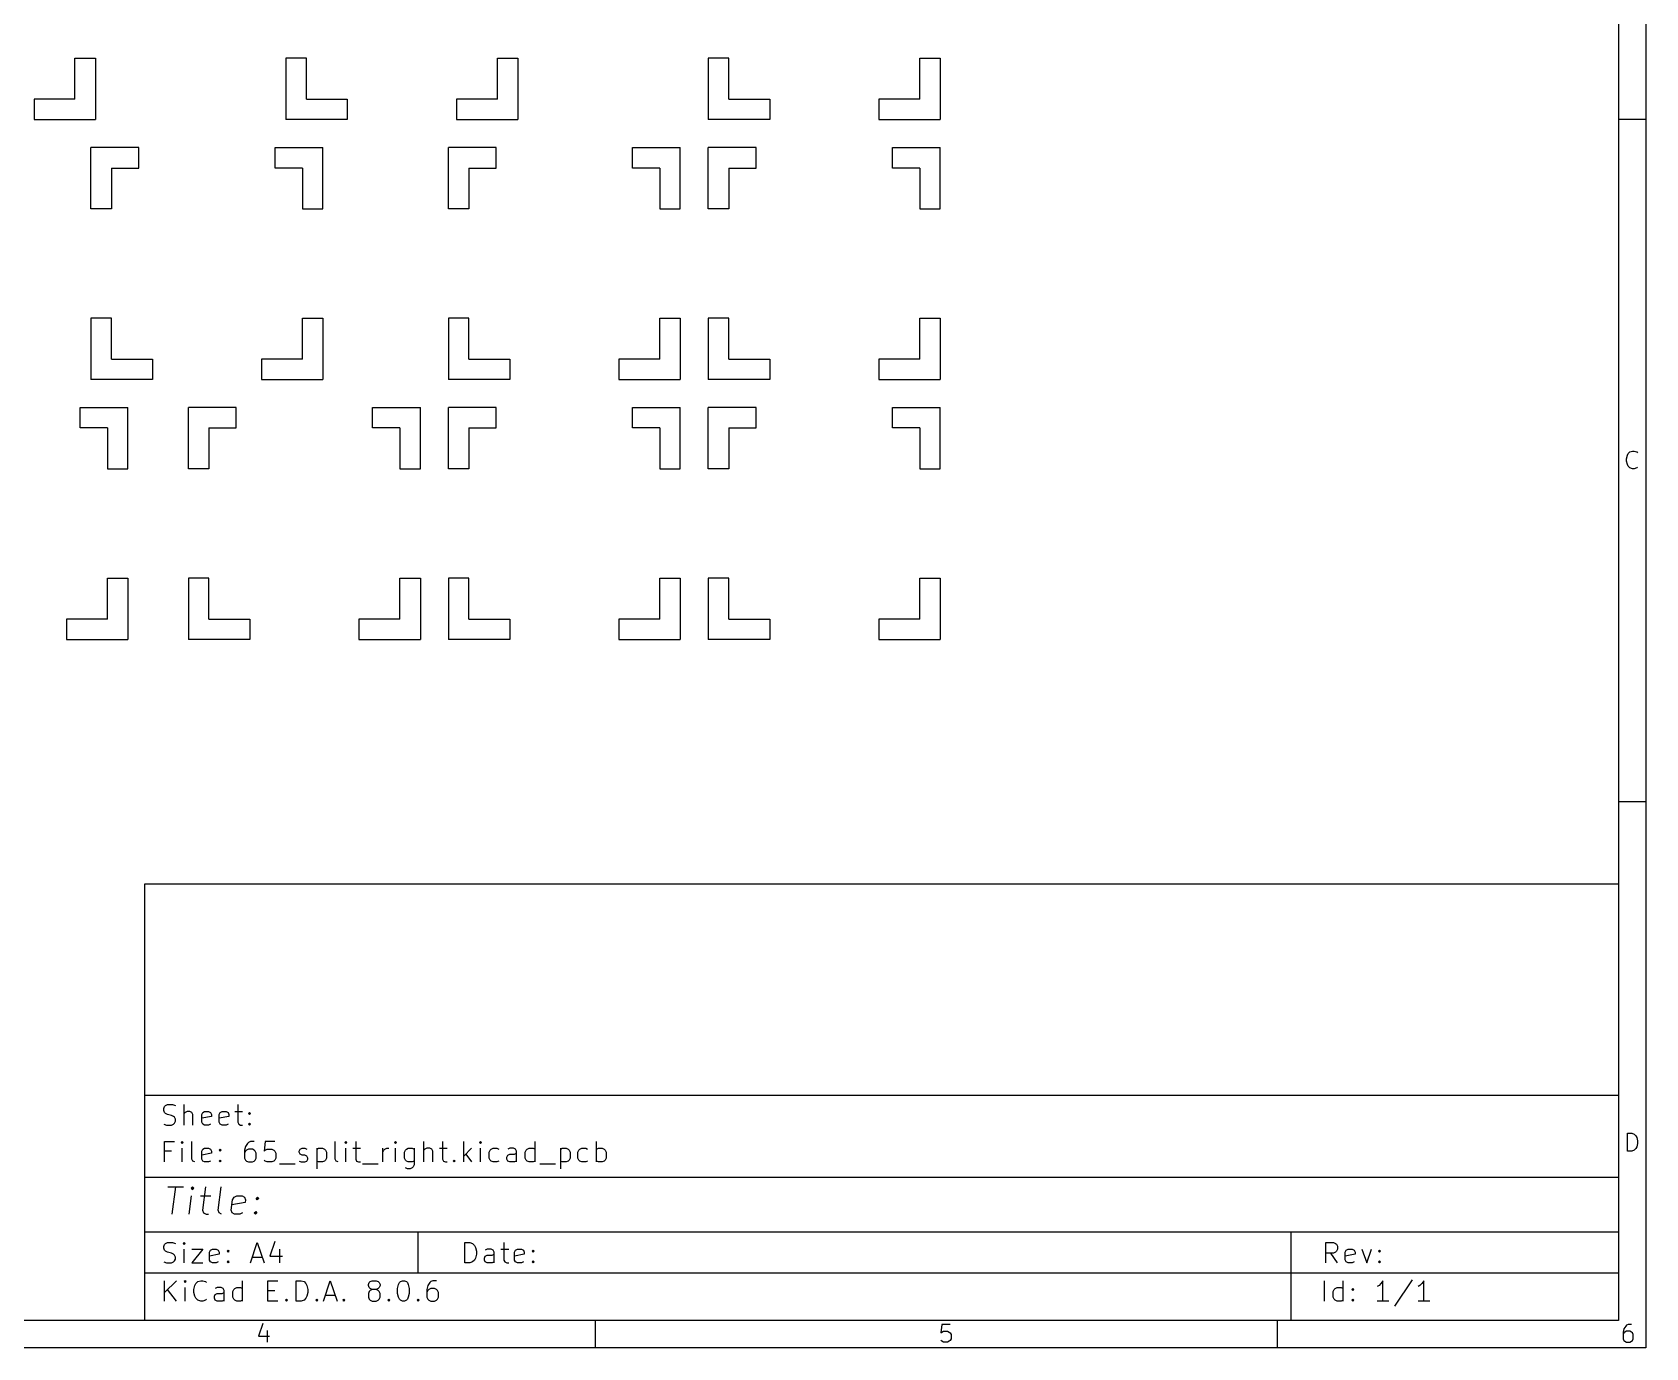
# Model space of a CAD drawing. Extents: x -9.8 to 1.1, y -6.5 to 1.
# Drawn here: x -3.582 to 1.073, y -6.503 to -2.708 of the extents above; entities that cross this region are included whole.
import ezdxf

# ---------------------------------------------------------------- set-up
doc = ezdxf.new("R2010")
doc.units = 0
doc.header["$MEASUREMENT"] = 0
doc.layers.add('BLACK', color=7, linetype='CONTINUOUS')

msp = doc.modelspace()

# ---------------------------------------------------------------- linework, layer by layer
at = {"layer": 'BLACK', "linetype": 'CONTINUOUS'}
for p, q in [((1.073, 0.9774), (1.073, -6.5032)), ((0.9942, 0.8987), (0.9942, -6.4244)), ((-3.4591, -2.7825), (-3.4001, -2.7825)), ((-3.4591, -2.9006), (-3.4591, -2.7825)), ((-3.4001, -2.7825), (-3.4001, -2.9596)), ((-2.8506, -2.7825), (-2.8506, -2.9596)), ((-2.7915, -2.7825), (-2.8506, -2.7825)), ((-2.7915, -2.9006), (-2.7915, -2.7825)), ((-2.2404, -2.7825), (-2.1813, -2.7825)), ((-2.2404, -2.9006), (-2.2404, -2.7825)), ((-2.1813, -2.7825), (-2.1813, -2.9596)), ((-1.6319, -2.7825), (-1.6319, -2.9596)), ((-1.5728, -2.7825), (-1.6319, -2.7825)), ((-1.5728, -2.9006), (-1.5728, -2.7825)), ((-1.0216, -2.7825), (-0.9626, -2.7825)), ((-1.0216, -2.9006), (-1.0216, -2.7825)), ((-0.9626, -2.7825), (-0.9626, -2.9596)), ((-3.5772, -2.9006), (-3.5772, -2.9596)), ((-3.4591, -2.9006), (-3.5772, -2.9006)), ((-2.7915, -2.9006), (-2.6734, -2.9006)), ((-2.6734, -2.9006), (-2.6734, -2.9596)), ((-2.3585, -2.9006), (-2.3585, -2.9596)), ((-2.2404, -2.9006), (-2.3585, -2.9006)), ((-1.5728, -2.9006), (-1.4547, -2.9006)), ((-1.4547, -2.9006), (-1.4547, -2.9596)), ((-1.1397, -2.9006), (-1.1397, -2.9596)), ((-1.0216, -2.9006), (-1.1397, -2.9006)), ((-3.5772, -2.9596), (-3.4001, -2.9596)), ((-2.6734, -2.9596), (-2.8506, -2.9596)), ((-2.3585, -2.9596), (-2.1813, -2.9596)), ((-1.4547, -2.9596), (-1.6319, -2.9596)), ((-1.1397, -2.9596), (-0.9626, -2.9596)), ((1.073, -2.9596), (0.9942, -2.9596)), ((-3.4131, -3.2175), (-3.4131, -3.0404)), ((-3.2753, -3.0404), (-3.4131, -3.0404)), ((-3.2753, -3.0994), (-3.2753, -3.0404)), ((-2.8816, -3.0404), (-2.7438, -3.0404)), ((-2.8816, -3.0994), (-2.8816, -3.0404)), ((-2.7438, -3.2175), (-2.7438, -3.0404)), ((-2.3819, -3.2175), (-2.3819, -3.0404)), ((-2.2441, -3.0404), (-2.3819, -3.0404)), ((-2.2441, -3.0994), (-2.2441, -3.0404)), ((-1.8504, -3.0404), (-1.7126, -3.0404)), ((-1.8504, -3.0994), (-1.8504, -3.0404)), ((-1.7126, -3.2175), (-1.7126, -3.0404)), ((-1.6319, -3.2175), (-1.6319, -3.0404)), ((-1.4941, -3.0404), (-1.6319, -3.0404)), ((-1.4941, -3.0994), (-1.4941, -3.0404)), ((-1.1004, -3.0404), (-0.9626, -3.0404)), ((-1.1004, -3.0994), (-1.1004, -3.0404)), ((-0.9626, -3.2175), (-0.9626, -3.0404)), ((-3.354, -3.0994), (-3.354, -3.2175)), ((-3.354, -3.0994), (-3.2753, -3.0994)), ((-2.8029, -3.0994), (-2.8816, -3.0994)), ((-2.8029, -3.0994), (-2.8029, -3.2175)), ((-2.3228, -3.0994), (-2.3228, -3.2175)), ((-2.3228, -3.0994), (-2.2441, -3.0994)), ((-1.7716, -3.0994), (-1.8504, -3.0994)), ((-1.7716, -3.0994), (-1.7716, -3.2175)), ((-1.5728, -3.0994), (-1.5728, -3.2175)), ((-1.5728, -3.0994), (-1.4941, -3.0994)), ((-1.0216, -3.0994), (-1.1004, -3.0994)), ((-1.0216, -3.0994), (-1.0216, -3.2175)), ((-3.354, -3.2175), (-3.4131, -3.2175)), ((-2.8029, -3.2175), (-2.7438, -3.2175)), ((-2.3228, -3.2175), (-2.3819, -3.2175)), ((-1.7716, -3.2175), (-1.7126, -3.2175)), ((-1.5728, -3.2175), (-1.6319, -3.2175)), ((-1.0216, -3.2175), (-0.9626, -3.2175)), ((-3.4131, -3.5325), (-3.4131, -3.7096)), ((-3.354, -3.5325), (-3.4131, -3.5325)), ((-3.354, -3.6506), (-3.354, -3.5325)), ((-2.8029, -3.5325), (-2.7438, -3.5325)), ((-2.8029, -3.6506), (-2.8029, -3.5325)), ((-2.7438, -3.5325), (-2.7438, -3.7096)), ((-2.3819, -3.5325), (-2.3819, -3.7096)), ((-2.3228, -3.5325), (-2.3819, -3.5325)), ((-2.3228, -3.6506), (-2.3228, -3.5325)), ((-1.7716, -3.5325), (-1.7126, -3.5325)), ((-1.7716, -3.6506), (-1.7716, -3.5325)), ((-1.7126, -3.5325), (-1.7126, -3.7096)), ((-1.6319, -3.5325), (-1.6319, -3.7096)), ((-1.5728, -3.5325), (-1.6319, -3.5325)), ((-1.5728, -3.6506), (-1.5728, -3.5325)), ((-1.0216, -3.5325), (-0.9626, -3.5325)), ((-1.0216, -3.6506), (-1.0216, -3.5325)), ((-0.9626, -3.5325), (-0.9626, -3.7096)), ((-3.354, -3.6506), (-3.2359, -3.6506)), ((-3.2359, -3.6506), (-3.2359, -3.7096)), ((-2.921, -3.6506), (-2.921, -3.7096)), ((-2.8029, -3.6506), (-2.921, -3.6506)), ((-2.3228, -3.6506), (-2.2047, -3.6506)), ((-2.2047, -3.6506), (-2.2047, -3.7096)), ((-1.8897, -3.6506), (-1.8897, -3.7096)), ((-1.7716, -3.6506), (-1.8897, -3.6506)), ((-1.5728, -3.6506), (-1.4547, -3.6506)), ((-1.4547, -3.6506), (-1.4547, -3.7096)), ((-1.1397, -3.6506), (-1.1397, -3.7096)), ((-1.0216, -3.6506), (-1.1397, -3.6506)), ((-3.2359, -3.7096), (-3.4131, -3.7096)), ((-2.921, -3.7096), (-2.7438, -3.7096)), ((-2.2047, -3.7096), (-2.3819, -3.7096)), ((-1.8897, -3.7096), (-1.7126, -3.7096)), ((-1.4547, -3.7096), (-1.6319, -3.7096)), ((-1.1397, -3.7096), (-0.9626, -3.7096)), ((-3.4441, -3.7904), (-3.3063, -3.7904)), ((-3.4441, -3.8494), (-3.4441, -3.7904)), ((-3.3063, -3.9675), (-3.3063, -3.7904)), ((-3.1319, -3.9675), (-3.1319, -3.7904)), ((-2.9941, -3.7904), (-3.1319, -3.7904)), ((-2.9941, -3.8494), (-2.9941, -3.7904)), ((-2.6004, -3.7904), (-2.4626, -3.7904)), ((-2.6004, -3.8494), (-2.6004, -3.7904)), ((-2.4626, -3.9675), (-2.4626, -3.7904)), ((-2.3819, -3.9675), (-2.3819, -3.7904)), ((-2.2441, -3.7904), (-2.3819, -3.7904)), ((-2.2441, -3.8494), (-2.2441, -3.7904)), ((-1.8504, -3.7904), (-1.7126, -3.7904)), ((-1.8504, -3.8494), (-1.8504, -3.7904)), ((-1.7126, -3.9675), (-1.7126, -3.7904)), ((-1.6319, -3.9675), (-1.6319, -3.7904)), ((-1.4941, -3.7904), (-1.6319, -3.7904)), ((-1.4941, -3.8494), (-1.4941, -3.7904)), ((-1.1004, -3.7904), (-0.9626, -3.7904)), ((-1.1004, -3.8494), (-1.1004, -3.7904)), ((-0.9626, -3.9675), (-0.9626, -3.7904)), ((-3.3654, -3.8494), (-3.4441, -3.8494)), ((-3.3654, -3.8494), (-3.3654, -3.9675)), ((-3.0728, -3.8494), (-3.0728, -3.9675)), ((-3.0728, -3.8494), (-2.9941, -3.8494)), ((-2.5216, -3.8494), (-2.6004, -3.8494)), ((-2.5216, -3.8494), (-2.5216, -3.9675)), ((-2.3228, -3.8494), (-2.3228, -3.9675)), ((-2.3228, -3.8494), (-2.2441, -3.8494)), ((-1.7716, -3.8494), (-1.8504, -3.8494)), ((-1.7716, -3.8494), (-1.7716, -3.9675)), ((-1.5728, -3.8494), (-1.5728, -3.9675)), ((-1.5728, -3.8494), (-1.4941, -3.8494)), ((-1.0216, -3.8494), (-1.1004, -3.8494)), ((-1.0216, -3.8494), (-1.0216, -3.9675)), ((1.0178, -3.938), (1.0202, -3.9282)), ((1.0178, -3.9453), (1.0178, -3.938)), ((1.0202, -3.955), (1.0178, -3.9453)), ((1.0202, -3.9282), (1.0226, -3.9233)), ((1.0226, -3.9599), (1.0202, -3.955)), ((1.0226, -3.9233), (1.0275, -3.9185)), ((1.0275, -3.9185), (1.0348, -3.916)), ((1.0348, -3.916), (1.0397, -3.916)), ((1.0397, -3.916), (1.047, -3.9185)), ((1.047, -3.9185), (1.0494, -3.9209)), ((-3.3654, -3.9675), (-3.3063, -3.9675)), ((-3.0728, -3.9675), (-3.1319, -3.9675)), ((-2.5216, -3.9675), (-2.4626, -3.9675)), ((-2.3228, -3.9675), (-2.3819, -3.9675)), ((-1.7716, -3.9675), (-1.7126, -3.9675)), ((-1.5728, -3.9675), (-1.6319, -3.9675)), ((-1.0216, -3.9675), (-0.9626, -3.9675)), ((1.0275, -3.9648), (1.0226, -3.9599)), ((1.0348, -3.9672), (1.0275, -3.9648)), ((1.0397, -3.9672), (1.0348, -3.9672)), ((1.047, -3.9648), (1.0397, -3.9672)), ((1.0494, -3.9623), (1.047, -3.9648)), ((-3.3654, -4.2825), (-3.3063, -4.2825)), ((-3.3654, -4.4006), (-3.3654, -4.2825)), ((-3.3063, -4.2825), (-3.3063, -4.4596)), ((-3.1319, -4.2825), (-3.1319, -4.4596)), ((-3.0728, -4.2825), (-3.1319, -4.2825)), ((-3.0728, -4.4006), (-3.0728, -4.2825)), ((-2.5216, -4.2825), (-2.4626, -4.2825)), ((-2.5216, -4.4006), (-2.5216, -4.2825)), ((-2.4626, -4.2825), (-2.4626, -4.4596)), ((-2.3819, -4.2825), (-2.3819, -4.4596)), ((-2.3228, -4.2825), (-2.3819, -4.2825)), ((-2.3228, -4.4006), (-2.3228, -4.2825)), ((-1.7716, -4.2825), (-1.7126, -4.2825)), ((-1.7716, -4.4006), (-1.7716, -4.2825)), ((-1.7126, -4.2825), (-1.7126, -4.4596)), ((-1.6319, -4.2825), (-1.6319, -4.4596)), ((-1.5728, -4.2825), (-1.6319, -4.2825)), ((-1.5728, -4.4006), (-1.5728, -4.2825)), ((-1.0216, -4.2825), (-0.9626, -4.2825)), ((-1.0216, -4.4006), (-1.0216, -4.2825)), ((-0.9626, -4.2825), (-0.9626, -4.4596)), ((-3.4835, -4.4006), (-3.4835, -4.4596)), ((-3.3654, -4.4006), (-3.4835, -4.4006)), ((-3.0728, -4.4006), (-2.9547, -4.4006)), ((-2.9547, -4.4006), (-2.9547, -4.4596)), ((-2.6397, -4.4006), (-2.6397, -4.4596)), ((-2.5216, -4.4006), (-2.6397, -4.4006)), ((-2.3228, -4.4006), (-2.2047, -4.4006)), ((-2.2047, -4.4006), (-2.2047, -4.4596)), ((-1.8897, -4.4006), (-1.8897, -4.4596)), ((-1.7716, -4.4006), (-1.8897, -4.4006)), ((-1.5728, -4.4006), (-1.4547, -4.4006)), ((-1.4547, -4.4006), (-1.4547, -4.4596)), ((-1.1397, -4.4006), (-1.1397, -4.4596)), ((-1.0216, -4.4006), (-1.1397, -4.4006)), ((-3.4835, -4.4596), (-3.3063, -4.4596)), ((-2.9547, -4.4596), (-3.1319, -4.4596)), ((-2.6397, -4.4596), (-2.4626, -4.4596)), ((-2.2047, -4.4596), (-2.3819, -4.4596)), ((-1.8897, -4.4596), (-1.7126, -4.4596)), ((-1.4547, -4.4596), (-1.6319, -4.4596)), ((-1.1397, -4.4596), (-0.9626, -4.4596)), ((1.073, -4.9281), (0.9942, -4.9281)), ((-3.2577, -5.1646), (0.9942, -5.1646)), ((-3.2577, -6.4244), (-3.2577, -5.1646)), ((0.9942, -5.1646), (0.9942, -6.4244)), ((-3.2577, -5.7748), (0.9942, -5.7748)), ((-3.2032, -5.8131), (-3.2004, -5.8075)), ((-3.2032, -5.8187), (-3.2032, -5.8131)), ((-3.2004, -5.8243), (-3.2032, -5.8187)), ((-3.2004, -5.8075), (-3.1976, -5.8046)), ((-3.1976, -5.8046), (-3.192, -5.8018)), ((-3.192, -5.8018), (-3.1779, -5.8018)), ((-3.1779, -5.8018), (-3.1695, -5.8046)), ((-3.1442, -5.8609), (-3.1442, -5.8018)), ((-2.9895, -5.8018), (-2.9895, -5.8525)), ((-3.2032, -5.8581), (-3.1948, -5.8609)), ((-3.1976, -5.8271), (-3.2004, -5.8243)), ((-3.192, -5.83), (-3.1976, -5.8271)), ((-3.1948, -5.8609), (-3.1807, -5.8609)), ((-3.1807, -5.8328), (-3.192, -5.83)), ((-3.1751, -5.8356), (-3.1807, -5.8328)), ((-3.1807, -5.8609), (-3.1751, -5.8581)), ((-3.1723, -5.8384), (-3.1751, -5.8356)), ((-3.1751, -5.8581), (-3.1723, -5.8553)), ((-3.1695, -5.844), (-3.1723, -5.8384)), ((-3.1723, -5.8553), (-3.1695, -5.8496)), ((-3.1695, -5.8496), (-3.1695, -5.844)), ((-3.1414, -5.8243), (-3.1442, -5.8271)), ((-3.1357, -5.8215), (-3.1414, -5.8243)), ((-3.1273, -5.8215), (-3.1357, -5.8215)), ((-3.1217, -5.8243), (-3.1273, -5.8215)), ((-3.1189, -5.83), (-3.1217, -5.8243)), ((-3.1189, -5.8609), (-3.1189, -5.83)), ((-3.0936, -5.83), (-3.0907, -5.8243)), ((-3.0936, -5.8525), (-3.0936, -5.83)), ((-3.0654, -5.8356), (-3.0936, -5.8412)), ((-3.0907, -5.8581), (-3.0936, -5.8525)), ((-3.0907, -5.8243), (-3.0851, -5.8215)), ((-3.0851, -5.8609), (-3.0907, -5.8581)), ((-3.0851, -5.8215), (-3.0739, -5.8215)), ((-3.0739, -5.8609), (-3.0851, -5.8609)), ((-3.0739, -5.8215), (-3.0682, -5.8243)), ((-3.0682, -5.8581), (-3.0739, -5.8609)), ((-3.0682, -5.8243), (-3.0654, -5.83)), ((-3.0654, -5.83), (-3.0654, -5.8356)), ((-3.0429, -5.83), (-3.0401, -5.8243)), ((-3.0429, -5.8525), (-3.0429, -5.83)), ((-3.0148, -5.8356), (-3.0429, -5.8412)), ((-3.0401, -5.8581), (-3.0429, -5.8525)), ((-3.0401, -5.8243), (-3.0345, -5.8215)), ((-3.0345, -5.8609), (-3.0401, -5.8581)), ((-3.0345, -5.8215), (-3.0233, -5.8215)), ((-3.0233, -5.8609), (-3.0345, -5.8609)), ((-3.0233, -5.8215), (-3.0176, -5.8243)), ((-3.0176, -5.8581), (-3.0233, -5.8609)), ((-3.0176, -5.8243), (-3.0148, -5.83)), ((-3.0148, -5.83), (-3.0148, -5.8356)), ((-2.9979, -5.8215), (-2.9754, -5.8215)), ((-2.9895, -5.8525), (-2.9867, -5.8581)), ((-2.9867, -5.8581), (-2.9811, -5.8609)), ((-2.9811, -5.8609), (-2.9754, -5.8609)), ((-2.9586, -5.8271), (-2.9558, -5.8243)), ((-2.9558, -5.83), (-2.9586, -5.8271)), ((-2.9586, -5.8581), (-2.9558, -5.8553)), ((-2.9558, -5.8609), (-2.9586, -5.8581)), ((-2.9558, -5.8243), (-2.953, -5.8271)), ((-2.9558, -5.8243), (-2.9558, -5.83)), ((-2.953, -5.8271), (-2.9558, -5.83)), ((-2.9558, -5.8553), (-2.953, -5.8581)), ((-2.9558, -5.8553), (-2.9558, -5.8609)), ((-2.953, -5.8581), (-2.9558, -5.8609)), ((-3.2004, -5.9672), (-3.2004, -5.9081)), ((-3.2004, -5.9081), (-3.1723, -5.9081)), ((-3.1498, -5.9081), (-3.1526, -5.9109)), ((-3.1526, -5.9109), (-3.1498, -5.9138)), ((-3.147, -5.9109), (-3.1498, -5.9081)), ((-3.1498, -5.9081), (-3.1498, -5.9138)), ((-3.1498, -5.9138), (-3.147, -5.9109)), ((-3.1217, -5.9587), (-3.1217, -5.9081)), ((-2.9586, -5.9109), (-2.9614, -5.9138)), ((-2.953, -5.9081), (-2.9586, -5.9109)), ((-2.9417, -5.9081), (-2.953, -5.9081)), ((-2.9108, -5.9081), (-2.9136, -5.9363)), ((-2.8826, -5.9081), (-2.9108, -5.9081)), ((-2.7083, -5.9587), (-2.7083, -5.9081)), ((-2.6774, -5.9081), (-2.6802, -5.9109)), ((-2.6802, -5.9109), (-2.6774, -5.9138)), ((-2.6745, -5.9109), (-2.6774, -5.9081)), ((-2.6774, -5.9081), (-2.6774, -5.9138)), ((-2.6774, -5.9138), (-2.6745, -5.9109)), ((-2.6492, -5.9081), (-2.6492, -5.9587)), ((-2.5339, -5.9081), (-2.5368, -5.9109)), ((-2.5368, -5.9109), (-2.5339, -5.9138)), ((-2.5311, -5.9109), (-2.5339, -5.9081)), ((-2.5339, -5.9081), (-2.5339, -5.9138)), ((-2.5339, -5.9138), (-2.5311, -5.9109)), ((-2.4524, -5.9672), (-2.4524, -5.9081)), ((-2.399, -5.9081), (-2.399, -5.9587)), ((-2.3371, -5.9672), (-2.3371, -5.9081)), ((-2.2893, -5.9081), (-2.2921, -5.9109)), ((-2.2921, -5.9109), (-2.2893, -5.9138)), ((-2.2865, -5.9109), (-2.2893, -5.9081)), ((-2.2893, -5.9081), (-2.2893, -5.9138)), ((-2.2893, -5.9138), (-2.2865, -5.9109)), ((-2.1318, -5.9672), (-2.1318, -5.9081)), ((-1.9546, -5.9672), (-1.9546, -5.9081)), ((1.0202, -5.9357), (1.0202, -5.8845)), ((1.0202, -5.8845), (1.0324, -5.8845)), ((1.0324, -5.8845), (1.0397, -5.887)), ((1.0397, -5.887), (1.0446, -5.8918)), ((1.0446, -5.8918), (1.047, -5.8967)), ((1.047, -5.8967), (1.0494, -5.9065)), ((1.0494, -5.9065), (1.0494, -5.9138)), ((-3.1807, -5.9363), (-3.2004, -5.9363)), ((-3.1498, -5.9672), (-3.1498, -5.9278)), ((-3.1189, -5.9644), (-3.1217, -5.9587)), ((-3.0936, -5.9363), (-3.0907, -5.9306)), ((-3.0936, -5.9587), (-3.0936, -5.9363)), ((-3.0654, -5.9419), (-3.0936, -5.9475)), ((-3.0907, -5.9644), (-3.0936, -5.9587)), ((-3.0907, -5.9306), (-3.0851, -5.9278)), ((-3.0851, -5.9278), (-3.0739, -5.9278)), ((-3.0739, -5.9278), (-3.0682, -5.9306)), ((-3.0682, -5.9306), (-3.0654, -5.9363)), ((-3.0654, -5.9363), (-3.0654, -5.9419)), ((-3.0429, -5.9334), (-3.0401, -5.9306)), ((-3.0401, -5.9363), (-3.0429, -5.9334)), ((-3.0401, -5.9306), (-3.0373, -5.9334)), ((-3.0401, -5.9306), (-3.0401, -5.9363)), ((-3.0373, -5.9334), (-3.0401, -5.9363)), ((-2.967, -5.9222), (-2.9698, -5.9334)), ((-2.9698, -5.9334), (-2.9698, -5.9559)), ((-2.967, -5.9363), (-2.9698, -5.9419)), ((-2.9698, -5.9559), (-2.967, -5.9616)), ((-2.9614, -5.9138), (-2.967, -5.9222)), ((-2.9642, -5.9334), (-2.967, -5.9363)), ((-2.9586, -5.9306), (-2.9642, -5.9334)), ((-2.9473, -5.9306), (-2.9586, -5.9306)), ((-2.9417, -5.9334), (-2.9473, -5.9306)), ((-2.9389, -5.9363), (-2.9417, -5.9334)), ((-2.9361, -5.9419), (-2.9389, -5.9363)), ((-2.9389, -5.9616), (-2.9361, -5.9559)), ((-2.9361, -5.9559), (-2.9361, -5.9419)), ((-2.9136, -5.9363), (-2.9108, -5.9334)), ((-2.9108, -5.9334), (-2.9051, -5.9306)), ((-2.9051, -5.9306), (-2.8911, -5.9306)), ((-2.8911, -5.9306), (-2.8855, -5.9334)), ((-2.8855, -5.9334), (-2.8826, -5.9363)), ((-2.8826, -5.9363), (-2.8798, -5.9419)), ((-2.8798, -5.9559), (-2.8826, -5.9616)), ((-2.8798, -5.9419), (-2.8798, -5.9559)), ((-2.8123, -5.9363), (-2.8095, -5.9306)), ((-2.8123, -5.9391), (-2.8123, -5.9363)), ((-2.8095, -5.9447), (-2.8123, -5.9391)), ((-2.8095, -5.9306), (-2.8039, -5.9278)), ((-2.8039, -5.9475), (-2.8095, -5.9447)), ((-2.8039, -5.9278), (-2.7955, -5.9278)), ((-2.7955, -5.9475), (-2.8039, -5.9475)), ((-2.7955, -5.9278), (-2.7898, -5.9306)), ((-2.7898, -5.9503), (-2.7955, -5.9475)), ((-2.787, -5.9559), (-2.7898, -5.9503)), ((-2.7898, -5.9644), (-2.787, -5.9587)), ((-2.787, -5.9587), (-2.787, -5.9559)), ((-2.7617, -5.9278), (-2.7617, -5.9869)), ((-2.7617, -5.9306), (-2.7561, -5.9278)), ((-2.7561, -5.9278), (-2.7449, -5.9278)), ((-2.7449, -5.9278), (-2.7392, -5.9306)), ((-2.7392, -5.9306), (-2.7364, -5.9334)), ((-2.7364, -5.9334), (-2.7336, -5.9391)), ((-2.7336, -5.9559), (-2.7364, -5.9616)), ((-2.7336, -5.9391), (-2.7336, -5.9559)), ((-2.7055, -5.9644), (-2.7083, -5.9587)), ((-2.6774, -5.9672), (-2.6774, -5.9278)), ((-2.6577, -5.9278), (-2.6352, -5.9278)), ((-2.6492, -5.9587), (-2.6464, -5.9644)), ((-2.5705, -5.9672), (-2.5705, -5.9278)), ((-2.5705, -5.9391), (-2.5677, -5.9334)), ((-2.5677, -5.9334), (-2.5649, -5.9306)), ((-2.5649, -5.9306), (-2.5593, -5.9278)), ((-2.5593, -5.9278), (-2.5536, -5.9278)), ((-2.5339, -5.9672), (-2.5339, -5.9278)), ((-2.5086, -5.9391), (-2.5058, -5.9334)), ((-2.5086, -5.9559), (-2.5086, -5.9391)), ((-2.5058, -5.9616), (-2.5086, -5.9559)), ((-2.5058, -5.9334), (-2.503, -5.9306)), ((-2.503, -5.9306), (-2.4974, -5.9278)), ((-2.4974, -5.9278), (-2.4861, -5.9278)), ((-2.4861, -5.9278), (-2.4805, -5.9306)), ((-2.4805, -5.9278), (-2.4805, -5.9756)), ((-2.4496, -5.9306), (-2.4524, -5.9334)), ((-2.444, -5.9278), (-2.4496, -5.9306)), ((-2.4355, -5.9278), (-2.444, -5.9278)), ((-2.4299, -5.9306), (-2.4355, -5.9278)), ((-2.4271, -5.9363), (-2.4299, -5.9306)), ((-2.4271, -5.9672), (-2.4271, -5.9363)), ((-2.4074, -5.9278), (-2.3849, -5.9278)), ((-2.399, -5.9587), (-2.3961, -5.9644)), ((-2.3146, -5.9278), (-2.3371, -5.9503)), ((-2.3315, -5.9447), (-2.3146, -5.9672)), ((-2.2893, -5.9672), (-2.2893, -5.9278)), ((-2.264, -5.9391), (-2.2612, -5.9334)), ((-2.264, -5.9559), (-2.264, -5.9391)), ((-2.2612, -5.9616), (-2.264, -5.9559)), ((-2.2612, -5.9334), (-2.2584, -5.9306)), ((-2.2584, -5.9306), (-2.2527, -5.9278)), ((-2.2527, -5.9278), (-2.2415, -5.9278)), ((-2.2415, -5.9278), (-2.2359, -5.9306)), ((-2.2134, -5.9531), (-2.2105, -5.9475)), ((-2.2134, -5.9587), (-2.2134, -5.9531)), ((-2.2105, -5.9644), (-2.2134, -5.9587)), ((-2.2049, -5.9278), (-2.2105, -5.9306)), ((-2.2105, -5.9475), (-2.2049, -5.9447)), ((-2.1937, -5.9278), (-2.2049, -5.9278)), ((-2.2049, -5.9447), (-2.1909, -5.9447)), ((-2.188, -5.9306), (-2.1937, -5.9278)), ((-2.1909, -5.9447), (-2.1852, -5.9419)), ((-2.1852, -5.9363), (-2.188, -5.9306)), ((-2.1852, -5.9672), (-2.1852, -5.9363)), ((-2.1599, -5.9391), (-2.1571, -5.9334)), ((-2.1599, -5.9559), (-2.1599, -5.9391)), ((-2.1571, -5.9616), (-2.1599, -5.9559)), ((-2.1571, -5.9334), (-2.1543, -5.9306)), ((-2.1543, -5.9306), (-2.1487, -5.9278)), ((-2.1487, -5.9278), (-2.1374, -5.9278)), ((-2.1374, -5.9278), (-2.1318, -5.9306)), ((-2.0587, -5.9278), (-2.0587, -5.9869)), ((-2.0587, -5.9306), (-2.0531, -5.9278)), ((-2.0531, -5.9278), (-2.0418, -5.9278)), ((-2.0418, -5.9278), (-2.0362, -5.9306)), ((-2.0362, -5.9306), (-2.0334, -5.9334)), ((-2.0334, -5.9334), (-2.0306, -5.9391)), ((-2.0306, -5.9559), (-2.0334, -5.9616)), ((-2.0306, -5.9391), (-2.0306, -5.9559)), ((-2.0081, -5.9391), (-2.0053, -5.9334)), ((-2.0081, -5.9559), (-2.0081, -5.9391)), ((-2.0053, -5.9616), (-2.0081, -5.9559)), ((-2.0053, -5.9334), (-2.0024, -5.9306)), ((-2.0024, -5.9306), (-1.9968, -5.9278)), ((-1.9968, -5.9278), (-1.9856, -5.9278)), ((-1.9856, -5.9278), (-1.9799, -5.9306)), ((-1.9546, -5.9306), (-1.949, -5.9278)), ((-1.949, -5.9278), (-1.9378, -5.9278)), ((-1.9378, -5.9278), (-1.9321, -5.9306)), ((-1.9321, -5.9306), (-1.9293, -5.9334)), ((-1.9293, -5.9334), (-1.9265, -5.9391)), ((-1.9265, -5.9559), (-1.9293, -5.9616)), ((-1.9265, -5.9391), (-1.9265, -5.9559)), ((1.0324, -5.9357), (1.0202, -5.9357)), ((1.0397, -5.9333), (1.0324, -5.9357)), ((1.0446, -5.9284), (1.0397, -5.9333)), ((1.047, -5.9235), (1.0446, -5.9284)), ((1.0494, -5.9138), (1.047, -5.9235)), ((-3.1132, -5.9672), (-3.1189, -5.9644)), ((-3.0851, -5.9672), (-3.0907, -5.9644)), ((-3.0739, -5.9672), (-3.0851, -5.9672)), ((-3.0682, -5.9644), (-3.0739, -5.9672)), ((-3.0429, -5.9644), (-3.0401, -5.9616)), ((-3.0401, -5.9672), (-3.0429, -5.9644)), ((-3.0401, -5.9616), (-3.0373, -5.9644)), ((-3.0401, -5.9616), (-3.0401, -5.9672)), ((-3.0373, -5.9644), (-3.0401, -5.9672)), ((-2.967, -5.9616), (-2.9642, -5.9644)), ((-2.9642, -5.9644), (-2.9586, -5.9672)), ((-2.9586, -5.9672), (-2.9473, -5.9672)), ((-2.9473, -5.9672), (-2.9417, -5.9644)), ((-2.9417, -5.9644), (-2.9389, -5.9616)), ((-2.9108, -5.9644), (-2.9136, -5.9616)), ((-2.9051, -5.9672), (-2.9108, -5.9644)), ((-2.8911, -5.9672), (-2.9051, -5.9672)), ((-2.8855, -5.9644), (-2.8911, -5.9672)), ((-2.8826, -5.9616), (-2.8855, -5.9644)), ((-2.8686, -5.9728), (-2.8236, -5.9728)), ((-2.8123, -5.9644), (-2.8067, -5.9672)), ((-2.8067, -5.9672), (-2.7955, -5.9672)), ((-2.7955, -5.9672), (-2.7898, -5.9644)), ((-2.7561, -5.9672), (-2.7617, -5.9644)), ((-2.7449, -5.9672), (-2.7561, -5.9672)), ((-2.7392, -5.9644), (-2.7449, -5.9672)), ((-2.7364, -5.9616), (-2.7392, -5.9644)), ((-2.6999, -5.9672), (-2.7055, -5.9644)), ((-2.6464, -5.9644), (-2.6408, -5.9672)), ((-2.6408, -5.9672), (-2.6352, -5.9672)), ((-2.6296, -5.9728), (-2.5846, -5.9728)), ((-2.503, -5.9644), (-2.5058, -5.9616)), ((-2.5002, -5.9869), (-2.5058, -5.9841)), ((-2.4974, -5.9672), (-2.503, -5.9644)), ((-2.4918, -5.9869), (-2.5002, -5.9869)), ((-2.4861, -5.9672), (-2.4974, -5.9672)), ((-2.4861, -5.9841), (-2.4918, -5.9869)), ((-2.4805, -5.9644), (-2.4861, -5.9672)), ((-2.4833, -5.9812), (-2.4861, -5.9841)), ((-2.4805, -5.9756), (-2.4833, -5.9812)), ((-2.3961, -5.9644), (-2.3905, -5.9672)), ((-2.3905, -5.9672), (-2.3849, -5.9672)), ((-2.368, -5.9644), (-2.3652, -5.9616)), ((-2.3652, -5.9672), (-2.368, -5.9644)), ((-2.3652, -5.9616), (-2.3624, -5.9644)), ((-2.3652, -5.9616), (-2.3652, -5.9672)), ((-2.3624, -5.9644), (-2.3652, -5.9672)), ((-2.2584, -5.9644), (-2.2612, -5.9616)), ((-2.2527, -5.9672), (-2.2584, -5.9644)), ((-2.2415, -5.9672), (-2.2527, -5.9672)), ((-2.2359, -5.9644), (-2.2415, -5.9672)), ((-2.2049, -5.9672), (-2.2105, -5.9644)), ((-2.1909, -5.9672), (-2.2049, -5.9672)), ((-2.1852, -5.9644), (-2.1909, -5.9672)), ((-2.1543, -5.9644), (-2.1571, -5.9616)), ((-2.1487, -5.9672), (-2.1543, -5.9644)), ((-2.1374, -5.9672), (-2.1487, -5.9672)), ((-2.1318, -5.9644), (-2.1374, -5.9672)), ((-2.1177, -5.9728), (-2.0727, -5.9728)), ((-2.0531, -5.9672), (-2.0587, -5.9644)), ((-2.0418, -5.9672), (-2.0531, -5.9672)), ((-2.0362, -5.9644), (-2.0418, -5.9672)), ((-2.0334, -5.9616), (-2.0362, -5.9644)), ((-2.0024, -5.9644), (-2.0053, -5.9616)), ((-1.9968, -5.9672), (-2.0024, -5.9644)), ((-1.9856, -5.9672), (-1.9968, -5.9672)), ((-1.9799, -5.9644), (-1.9856, -5.9672)), ((-1.949, -5.9672), (-1.9546, -5.9644)), ((-1.9378, -5.9672), (-1.949, -5.9672)), ((-1.9321, -5.9644), (-1.9378, -5.9672)), ((-1.9293, -5.9616), (-1.9321, -5.9644)), ((-3.2577, -6.011), (0.9942, -6.011)), ((-3.1911, -6.0388), (-3.1461, -6.0388)), ((-3.1785, -6.1175), (-3.1686, -6.0388)), ((-3.1199, -6.0388), (-3.1241, -6.0425)), ((-3.1241, -6.0425), (-3.1208, -6.0463)), ((-3.1199, -6.0388), (-3.1208, -6.0463)), ((-3.1208, -6.0463), (-3.1166, -6.0425)), ((-3.1166, -6.0425), (-3.1199, -6.0388)), ((-3.0824, -6.0388), (-3.0908, -6.1063)), ((-3.0458, -6.1063), (-3.0374, -6.0388)), ((-3.1297, -6.1175), (-3.1232, -6.065)), ((-3.0969, -6.065), (-3.0669, -6.065)), ((-3.0083, -6.1063), (-3.0046, -6.0763)), ((-2.968, -6.0838), (-3.0065, -6.0913)), ((-3.0046, -6.0763), (-2.9999, -6.0688)), ((-2.9999, -6.0688), (-2.9919, -6.065)), ((-2.9919, -6.065), (-2.9769, -6.065)), ((-2.9769, -6.065), (-2.9699, -6.0688)), ((-2.9699, -6.0688), (-2.9671, -6.0763)), ((-2.9671, -6.0763), (-2.968, -6.0838)), ((-2.9366, -6.0725), (-2.9324, -6.0688)), ((-2.9334, -6.0763), (-2.9366, -6.0725)), ((-2.9324, -6.0688), (-2.9334, -6.0763)), ((-2.9291, -6.0725), (-2.9334, -6.0763)), ((-2.9324, -6.0688), (-2.9291, -6.0725)), ((-3.0908, -6.1063), (-3.088, -6.1138)), ((-3.088, -6.1138), (-3.081, -6.1175)), ((-3.081, -6.1175), (-3.0735, -6.1175)), ((-3.043, -6.1138), (-3.0458, -6.1063)), ((-3.036, -6.1175), (-3.043, -6.1138)), ((-3.0055, -6.1138), (-3.0083, -6.1063)), ((-2.9985, -6.1175), (-3.0055, -6.1138)), ((-2.9835, -6.1175), (-2.9985, -6.1175)), ((-2.9755, -6.1138), (-2.9835, -6.1175)), ((-2.9418, -6.1138), (-2.9376, -6.11)), ((-2.9385, -6.1175), (-2.9418, -6.1138)), ((-2.9376, -6.11), (-2.9385, -6.1175)), ((-2.9343, -6.1138), (-2.9385, -6.1175)), ((-2.9376, -6.11), (-2.9343, -6.1138)), ((-3.2577, -6.1685), (0.9942, -6.1685)), ((-2.4703, -6.1685), (-2.4703, -6.2866)), ((0.0494, -6.1685), (0.0494, -6.4244)), ((-3.2032, -6.2107), (-3.2004, -6.2051)), ((-3.2032, -6.2163), (-3.2032, -6.2107)), ((-3.2004, -6.222), (-3.2032, -6.2163)), ((-3.2004, -6.2051), (-3.1976, -6.2023)), ((-3.1976, -6.2248), (-3.2004, -6.222)), ((-3.1976, -6.2023), (-3.192, -6.1995)), ((-3.192, -6.2276), (-3.1976, -6.2248)), ((-3.192, -6.1995), (-3.1779, -6.1995)), ((-3.1807, -6.2304), (-3.192, -6.2276)), ((-3.1751, -6.2332), (-3.1807, -6.2304)), ((-3.1779, -6.1995), (-3.1695, -6.2023)), ((-3.1723, -6.236), (-3.1751, -6.2332)), ((-3.1695, -6.2417), (-3.1723, -6.236)), ((-3.1442, -6.1995), (-3.147, -6.2023)), ((-3.147, -6.2023), (-3.1442, -6.2051)), ((-3.1414, -6.2023), (-3.1442, -6.1995)), ((-3.1442, -6.1995), (-3.1442, -6.2051)), ((-3.1442, -6.2051), (-3.1414, -6.2023)), ((-3.1442, -6.2585), (-3.1442, -6.2192)), ((-3.1217, -6.2192), (-3.0907, -6.2192)), ((-3.0907, -6.2192), (-3.1217, -6.2585)), ((-3.0711, -6.2276), (-3.0682, -6.222)), ((-3.0711, -6.2501), (-3.0711, -6.2276)), ((-3.0429, -6.2332), (-3.0711, -6.2388)), ((-3.0682, -6.222), (-3.0626, -6.2192)), ((-3.0626, -6.2192), (-3.0514, -6.2192)), ((-3.0514, -6.2192), (-3.0458, -6.222)), ((-3.0458, -6.222), (-3.0429, -6.2276)), ((-3.0429, -6.2276), (-3.0429, -6.2332)), ((-3.0204, -6.2248), (-3.0176, -6.222)), ((-3.0176, -6.2276), (-3.0204, -6.2248)), ((-3.0176, -6.222), (-3.0148, -6.2248)), ((-3.0176, -6.222), (-3.0176, -6.2276)), ((-3.0148, -6.2248), (-3.0176, -6.2276)), ((-2.953, -6.2585), (-2.9333, -6.1995)), ((-2.9333, -6.1995), (-2.9136, -6.2585)), ((-2.8826, -6.1967), (-2.8967, -6.2388)), ((-2.8686, -6.2192), (-2.8686, -6.2585)), ((-2.3343, -6.2585), (-2.3343, -6.1995)), ((-2.3343, -6.1995), (-2.3202, -6.1995)), ((-2.3202, -6.1995), (-2.3118, -6.2023)), ((-2.3118, -6.2023), (-2.3062, -6.2079)), ((-2.3062, -6.2079), (-2.3033, -6.2135)), ((-2.3033, -6.2135), (-2.3005, -6.2248)), ((-2.3005, -6.2332), (-2.3033, -6.2445)), ((-2.3005, -6.2248), (-2.3005, -6.2332)), ((-2.2696, -6.2192), (-2.2752, -6.222)), ((-2.2752, -6.2388), (-2.2696, -6.236)), ((-2.2584, -6.2192), (-2.2696, -6.2192)), ((-2.2696, -6.236), (-2.2555, -6.236)), ((-2.2527, -6.222), (-2.2584, -6.2192)), ((-2.2555, -6.236), (-2.2499, -6.2332)), ((-2.2499, -6.2276), (-2.2527, -6.222)), ((-2.2499, -6.2585), (-2.2499, -6.2276)), ((-2.2302, -6.2192), (-2.2077, -6.2192)), ((-2.2218, -6.1995), (-2.2218, -6.2501)), ((-2.1909, -6.2276), (-2.188, -6.222)), ((-2.1909, -6.2501), (-2.1909, -6.2276)), ((-2.1627, -6.2332), (-2.1909, -6.2388)), ((-2.188, -6.222), (-2.1824, -6.2192)), ((-2.1824, -6.2192), (-2.1712, -6.2192)), ((-2.1712, -6.2192), (-2.1655, -6.222)), ((-2.1655, -6.222), (-2.1627, -6.2276)), ((-2.1627, -6.2276), (-2.1627, -6.2332)), ((-2.1402, -6.2248), (-2.1374, -6.222)), ((-2.1374, -6.2276), (-2.1402, -6.2248)), ((-2.1374, -6.222), (-2.1346, -6.2248)), ((-2.1374, -6.222), (-2.1374, -6.2276)), ((-2.1346, -6.2248), (-2.1374, -6.2276)), ((0.1499, -6.2582), (0.1499, -6.1992)), ((0.1499, -6.1992), (0.1724, -6.1992)), ((0.1724, -6.2301), (0.1499, -6.2301)), ((0.1837, -6.2582), (0.164, -6.2301)), ((0.1724, -6.1992), (0.178, -6.202)), ((0.178, -6.2273), (0.1724, -6.2301)), ((0.178, -6.202), (0.1809, -6.2048)), ((0.1809, -6.2245), (0.178, -6.2273)), ((0.1809, -6.2048), (0.1837, -6.2104)), ((0.1837, -6.2188), (0.1809, -6.2245)), ((0.1837, -6.2104), (0.1837, -6.2188)), ((0.2062, -6.2273), (0.209, -6.2217)), ((0.2062, -6.2498), (0.2062, -6.2273)), ((0.2343, -6.2329), (0.2062, -6.2385)), ((0.209, -6.2217), (0.2146, -6.2188)), ((0.2146, -6.2188), (0.2258, -6.2188)), ((0.2258, -6.2188), (0.2315, -6.2217)), ((0.2315, -6.2217), (0.2343, -6.2273)), ((0.2343, -6.2273), (0.2343, -6.2329)), ((0.254, -6.2188), (0.268, -6.2582)), ((0.268, -6.2582), (0.2821, -6.2188)), ((0.3018, -6.2245), (0.3046, -6.2217)), ((0.3046, -6.2273), (0.3018, -6.2245)), ((0.3046, -6.2217), (0.3074, -6.2245)), ((0.3046, -6.2217), (0.3046, -6.2273)), ((0.3074, -6.2245), (0.3046, -6.2273)), ((-3.2032, -6.2557), (-3.1948, -6.2585)), ((-3.1948, -6.2585), (-3.1807, -6.2585)), ((-3.1807, -6.2585), (-3.1751, -6.2557)), ((-3.1751, -6.2557), (-3.1723, -6.2529)), ((-3.1723, -6.2529), (-3.1695, -6.2473)), ((-3.1695, -6.2473), (-3.1695, -6.2417)), ((-3.1217, -6.2585), (-3.0907, -6.2585)), ((-3.0682, -6.2557), (-3.0711, -6.2501)), ((-3.0626, -6.2585), (-3.0682, -6.2557)), ((-3.0514, -6.2585), (-3.0626, -6.2585)), ((-3.0458, -6.2557), (-3.0514, -6.2585)), ((-3.0204, -6.2557), (-3.0176, -6.2529)), ((-3.0176, -6.2585), (-3.0204, -6.2557)), ((-3.0176, -6.2529), (-3.0148, -6.2557)), ((-3.0176, -6.2529), (-3.0176, -6.2585)), ((-3.0148, -6.2557), (-3.0176, -6.2585)), ((-2.9473, -6.2417), (-2.9192, -6.2417)), ((-2.8967, -6.2388), (-2.8602, -6.2388)), ((-2.3202, -6.2585), (-2.3343, -6.2585)), ((-2.3118, -6.2557), (-2.3202, -6.2585)), ((-2.3062, -6.2501), (-2.3118, -6.2557)), ((-2.3033, -6.2445), (-2.3062, -6.2501)), ((-2.278, -6.2445), (-2.2752, -6.2388)), ((-2.278, -6.2501), (-2.278, -6.2445)), ((-2.2752, -6.2557), (-2.278, -6.2501)), ((-2.2696, -6.2585), (-2.2752, -6.2557)), ((-2.2555, -6.2585), (-2.2696, -6.2585)), ((-2.2499, -6.2557), (-2.2555, -6.2585)), ((-2.2218, -6.2501), (-2.219, -6.2557)), ((-2.219, -6.2557), (-2.2134, -6.2585)), ((-2.2134, -6.2585), (-2.2077, -6.2585)), ((-2.188, -6.2557), (-2.1909, -6.2501)), ((-2.1824, -6.2585), (-2.188, -6.2557)), ((-2.1712, -6.2585), (-2.1824, -6.2585)), ((-2.1655, -6.2557), (-2.1712, -6.2585)), ((-2.1402, -6.2557), (-2.1374, -6.2529)), ((-2.1374, -6.2585), (-2.1402, -6.2557)), ((-2.1374, -6.2529), (-2.1346, -6.2557)), ((-2.1374, -6.2529), (-2.1374, -6.2585)), ((-2.1346, -6.2557), (-2.1374, -6.2585)), ((0.209, -6.2554), (0.2062, -6.2498)), ((0.2146, -6.2582), (0.209, -6.2554)), ((0.2258, -6.2582), (0.2146, -6.2582)), ((0.2315, -6.2554), (0.2258, -6.2582)), ((0.3018, -6.2554), (0.3046, -6.2526)), ((0.3046, -6.2582), (0.3018, -6.2554)), ((0.3046, -6.2526), (0.3074, -6.2554)), ((0.3046, -6.2526), (0.3046, -6.2582)), ((0.3074, -6.2554), (0.3046, -6.2582)), ((-3.2577, -6.2866), (0.9942, -6.2866)), ((-3.2004, -6.3688), (-3.2004, -6.3097)), ((-3.1667, -6.3097), (-3.2004, -6.3435)), ((-3.1414, -6.3097), (-3.1442, -6.3125)), ((-3.1442, -6.3125), (-3.1414, -6.3153)), ((-3.1386, -6.3125), (-3.1414, -6.3097)), ((-3.1414, -6.3097), (-3.1414, -6.3153)), ((-3.1414, -6.3153), (-3.1386, -6.3125)), ((-3.1414, -6.3688), (-3.1414, -6.3294)), ((-3.1161, -6.335), (-3.1132, -6.3238)), ((-3.1132, -6.3238), (-3.1104, -6.3181)), ((-3.1104, -6.3181), (-3.1048, -6.3125)), ((-3.1048, -6.3125), (-3.0964, -6.3097)), ((-3.0964, -6.3097), (-3.0907, -6.3097)), ((-3.0907, -6.3097), (-3.0823, -6.3125)), ((-3.0823, -6.3125), (-3.0795, -6.3153)), ((-3.0486, -6.3294), (-3.0542, -6.3322)), ((-3.0373, -6.3294), (-3.0486, -6.3294)), ((-3.0317, -6.3322), (-3.0373, -6.3294)), ((-2.9979, -6.3322), (-2.9923, -6.3294)), ((-2.9923, -6.3294), (-2.9811, -6.3294)), ((-2.9811, -6.3294), (-2.9754, -6.3322)), ((-2.9754, -6.3688), (-2.9754, -6.3097)), ((-2.9023, -6.3688), (-2.9023, -6.3097)), ((-2.9023, -6.3097), (-2.8742, -6.3097)), ((-2.8208, -6.3688), (-2.8208, -6.3097)), ((-2.8208, -6.3097), (-2.8067, -6.3097)), ((-2.8067, -6.3097), (-2.7983, -6.3125)), ((-2.7983, -6.3125), (-2.7927, -6.3181)), ((-2.7927, -6.3181), (-2.7898, -6.3238)), ((-2.7898, -6.3238), (-2.787, -6.335)), ((-2.742, -6.3688), (-2.7224, -6.3097)), ((-2.7224, -6.3097), (-2.7027, -6.3688)), ((-2.6127, -6.321), (-2.6099, -6.3153)), ((-2.6127, -6.3238), (-2.6127, -6.321)), ((-2.6099, -6.3294), (-2.6127, -6.3238)), ((-2.6099, -6.3153), (-2.6071, -6.3125)), ((-2.6071, -6.3322), (-2.6099, -6.3294)), ((-2.6071, -6.3125), (-2.6014, -6.3097)), ((-2.6014, -6.3097), (-2.5902, -6.3097)), ((-2.5902, -6.3097), (-2.5846, -6.3125)), ((-2.5846, -6.3125), (-2.5817, -6.3153)), ((-2.5817, -6.3294), (-2.5846, -6.3322)), ((-2.5817, -6.3153), (-2.5789, -6.321)), ((-2.5789, -6.3238), (-2.5817, -6.3294)), ((-2.5789, -6.321), (-2.5789, -6.3238)), ((-2.5283, -6.3322), (-2.5255, -6.321)), ((-2.5255, -6.321), (-2.5227, -6.3153)), ((-2.5227, -6.3153), (-2.5199, -6.3125)), ((-2.5199, -6.3125), (-2.5143, -6.3097)), ((-2.5143, -6.3097), (-2.5086, -6.3097)), ((-2.5086, -6.3097), (-2.503, -6.3125)), ((-2.503, -6.3125), (-2.5002, -6.3153)), ((-2.5002, -6.3153), (-2.4974, -6.321)), ((-2.4974, -6.321), (-2.4946, -6.3322)), ((-2.4411, -6.3238), (-2.444, -6.335)), ((-2.4355, -6.3153), (-2.4411, -6.3238)), ((-2.4327, -6.3125), (-2.4355, -6.3153)), ((-2.4271, -6.3097), (-2.4327, -6.3125)), ((-2.4158, -6.3097), (-2.4271, -6.3097)), ((0.146, -6.3688), (0.146, -6.3097)), ((0.177, -6.3322), (0.1826, -6.3294)), ((0.1826, -6.3294), (0.1938, -6.3294)), ((0.1938, -6.3294), (0.1995, -6.3322)), ((0.1995, -6.3688), (0.1995, -6.3097)), ((0.3035, -6.3238), (0.2979, -6.3266)), ((0.3091, -6.3181), (0.3035, -6.3238)), ((0.3148, -6.3097), (0.3091, -6.3181)), ((0.3148, -6.3688), (0.3148, -6.3097)), ((0.3991, -6.3069), (0.3485, -6.3828)), ((0.4216, -6.3238), (0.416, -6.3266)), ((0.4273, -6.3181), (0.4216, -6.3238)), ((0.4329, -6.3097), (0.4273, -6.3181)), ((0.4329, -6.3688), (0.4329, -6.3097)), ((-3.1667, -6.3688), (-3.192, -6.335)), ((-3.1161, -6.3435), (-3.1161, -6.335)), ((-3.1132, -6.3547), (-3.1161, -6.3435)), ((-3.1104, -6.3603), (-3.1132, -6.3547)), ((-3.1048, -6.3659), (-3.1104, -6.3603)), ((-3.0964, -6.3688), (-3.1048, -6.3659)), ((-3.0907, -6.3688), (-3.0964, -6.3688)), ((-3.0823, -6.3659), (-3.0907, -6.3688)), ((-3.0795, -6.3631), (-3.0823, -6.3659)), ((-3.057, -6.3547), (-3.0542, -6.3491)), ((-3.057, -6.3603), (-3.057, -6.3547)), ((-3.0542, -6.3659), (-3.057, -6.3603)), ((-3.0542, -6.3491), (-3.0486, -6.3463)), ((-3.0486, -6.3688), (-3.0542, -6.3659)), ((-3.0486, -6.3463), (-3.0345, -6.3463)), ((-3.0345, -6.3688), (-3.0486, -6.3688)), ((-3.0345, -6.3463), (-3.0289, -6.3435)), ((-3.0289, -6.3659), (-3.0345, -6.3688)), ((-3.0289, -6.3378), (-3.0317, -6.3322)), ((-3.0289, -6.3688), (-3.0289, -6.3378)), ((-3.0036, -6.3406), (-3.0008, -6.335)), ((-3.0036, -6.3575), (-3.0036, -6.3406)), ((-3.0008, -6.3631), (-3.0036, -6.3575)), ((-3.0008, -6.335), (-2.9979, -6.3322)), ((-2.9979, -6.3659), (-3.0008, -6.3631)), ((-2.9923, -6.3688), (-2.9979, -6.3659)), ((-2.9811, -6.3688), (-2.9923, -6.3688)), ((-2.9754, -6.3659), (-2.9811, -6.3688)), ((-2.9023, -6.3378), (-2.8826, -6.3378)), ((-2.8742, -6.3688), (-2.9023, -6.3688)), ((-2.8517, -6.3659), (-2.8489, -6.3631)), ((-2.8489, -6.3688), (-2.8517, -6.3659)), ((-2.8489, -6.3631), (-2.8461, -6.3659)), ((-2.8489, -6.3631), (-2.8489, -6.3688)), ((-2.8461, -6.3659), (-2.8489, -6.3688)), ((-2.8067, -6.3688), (-2.8208, -6.3688)), ((-2.7983, -6.3659), (-2.8067, -6.3688)), ((-2.7927, -6.3603), (-2.7983, -6.3659)), ((-2.7898, -6.3547), (-2.7927, -6.3603)), ((-2.787, -6.3435), (-2.7898, -6.3547)), ((-2.787, -6.335), (-2.787, -6.3435)), ((-2.7645, -6.3659), (-2.7617, -6.3631)), ((-2.7617, -6.3688), (-2.7645, -6.3659)), ((-2.7617, -6.3631), (-2.7589, -6.3659)), ((-2.7617, -6.3631), (-2.7617, -6.3688)), ((-2.7589, -6.3659), (-2.7617, -6.3688)), ((-2.7364, -6.3519), (-2.7083, -6.3519)), ((-2.6858, -6.3659), (-2.683, -6.3631)), ((-2.683, -6.3688), (-2.6858, -6.3659)), ((-2.683, -6.3631), (-2.6802, -6.3659)), ((-2.683, -6.3631), (-2.683, -6.3688)), ((-2.6802, -6.3659), (-2.683, -6.3688)), ((-2.6099, -6.3406), (-2.6127, -6.3463)), ((-2.6127, -6.3463), (-2.6127, -6.3575)), ((-2.6127, -6.3575), (-2.6099, -6.3631)), ((-2.6071, -6.3378), (-2.6099, -6.3406)), ((-2.6099, -6.3631), (-2.6071, -6.3659)), ((-2.6014, -6.335), (-2.6071, -6.3322)), ((-2.6014, -6.335), (-2.6071, -6.3378)), ((-2.6071, -6.3659), (-2.6014, -6.3688)), ((-2.5902, -6.335), (-2.6014, -6.335)), ((-2.6014, -6.3688), (-2.5902, -6.3688)), ((-2.5846, -6.3322), (-2.5902, -6.335)), ((-2.5846, -6.3378), (-2.5902, -6.335)), ((-2.5902, -6.3688), (-2.5846, -6.3659)), ((-2.5817, -6.3406), (-2.5846, -6.3378)), ((-2.5846, -6.3659), (-2.5817, -6.3631)), ((-2.5789, -6.3463), (-2.5817, -6.3406)), ((-2.5817, -6.3631), (-2.5789, -6.3575)), ((-2.5789, -6.3575), (-2.5789, -6.3463)), ((-2.5564, -6.3659), (-2.5536, -6.3631)), ((-2.5536, -6.3688), (-2.5564, -6.3659)), ((-2.5536, -6.3631), (-2.5508, -6.3659)), ((-2.5536, -6.3631), (-2.5536, -6.3688)), ((-2.5508, -6.3659), (-2.5536, -6.3688)), ((-2.5283, -6.3463), (-2.5283, -6.3322)), ((-2.5255, -6.3575), (-2.5283, -6.3463)), ((-2.5227, -6.3631), (-2.5255, -6.3575)), ((-2.5199, -6.3659), (-2.5227, -6.3631)), ((-2.5143, -6.3688), (-2.5199, -6.3659)), ((-2.5086, -6.3688), (-2.5143, -6.3688)), ((-2.503, -6.3659), (-2.5086, -6.3688)), ((-2.5002, -6.3631), (-2.503, -6.3659)), ((-2.4974, -6.3575), (-2.5002, -6.3631)), ((-2.4946, -6.3463), (-2.4974, -6.3575)), ((-2.4946, -6.3322), (-2.4946, -6.3463)), ((-2.4721, -6.3659), (-2.4693, -6.3631)), ((-2.4693, -6.3688), (-2.4721, -6.3659)), ((-2.4693, -6.3631), (-2.4664, -6.3659)), ((-2.4693, -6.3631), (-2.4693, -6.3688)), ((-2.4664, -6.3659), (-2.4693, -6.3688)), ((-2.444, -6.335), (-2.444, -6.3575)), ((-2.4411, -6.3378), (-2.444, -6.3435)), ((-2.444, -6.3575), (-2.4411, -6.3631)), ((-2.4383, -6.335), (-2.4411, -6.3378)), ((-2.4411, -6.3631), (-2.4383, -6.3659)), ((-2.4327, -6.3322), (-2.4383, -6.335)), ((-2.4383, -6.3659), (-2.4327, -6.3688)), ((-2.4215, -6.3322), (-2.4327, -6.3322)), ((-2.4327, -6.3688), (-2.4215, -6.3688)), ((-2.4158, -6.335), (-2.4215, -6.3322)), ((-2.4215, -6.3688), (-2.4158, -6.3659)), ((-2.413, -6.3378), (-2.4158, -6.335)), ((-2.4158, -6.3659), (-2.413, -6.3631)), ((-2.4102, -6.3435), (-2.413, -6.3378)), ((-2.413, -6.3631), (-2.4102, -6.3575)), ((-2.4102, -6.3575), (-2.4102, -6.3435)), ((0.1713, -6.3406), (0.1742, -6.335)), ((0.1713, -6.3575), (0.1713, -6.3406)), ((0.1742, -6.3631), (0.1713, -6.3575)), ((0.1742, -6.335), (0.177, -6.3322)), ((0.177, -6.3659), (0.1742, -6.3631)), ((0.1826, -6.3688), (0.177, -6.3659)), ((0.1938, -6.3688), (0.1826, -6.3688)), ((0.1995, -6.3659), (0.1938, -6.3688)), ((0.2248, -6.335), (0.2276, -6.3322)), ((0.2276, -6.3378), (0.2248, -6.335)), ((0.2248, -6.3659), (0.2276, -6.3631)), ((0.2276, -6.3688), (0.2248, -6.3659)), ((0.2276, -6.3322), (0.2304, -6.335)), ((0.2276, -6.3322), (0.2276, -6.3378)), ((0.2304, -6.335), (0.2276, -6.3378)), ((0.2276, -6.3631), (0.2304, -6.3659)), ((0.2276, -6.3631), (0.2276, -6.3688)), ((0.2304, -6.3659), (0.2276, -6.3688)), ((0.3316, -6.3688), (0.2979, -6.3688)), ((0.4497, -6.3688), (0.416, -6.3688)), ((0.9942, -6.4244), (-9.7539, -6.4244)), ((0.9942, -6.4244), (-3.2577, -6.4244)), ((-2.917, -6.4335), (-2.9292, -6.4701)), ((-2.9292, -6.4701), (-2.8975, -6.4701)), ((-2.9049, -6.453), (-2.9049, -6.4872)), ((-1.9586, -6.4244), (-1.9586, -6.5032)), ((-0.9583, -6.436), (-0.9607, -6.4604)), ((-0.9607, -6.4604), (-0.9583, -6.4579)), ((-0.9339, -6.436), (-0.9583, -6.436)), ((-0.9583, -6.4579), (-0.9534, -6.4555)), ((-0.9534, -6.4555), (-0.9412, -6.4555)), ((-0.9412, -6.4555), (-0.9364, -6.4579)), ((-0.9364, -6.4579), (-0.9339, -6.4604)), ((-0.9339, -6.4604), (-0.9315, -6.4652)), ((-0.9315, -6.4652), (-0.9315, -6.4774)), ((0.0099, -6.4244), (0.0099, -6.5032)), ((1.0102, -6.4482), (1.0078, -6.4579)), ((1.0078, -6.4579), (1.0078, -6.4774)), ((1.0102, -6.4604), (1.0078, -6.4652)), ((1.0151, -6.4409), (1.0102, -6.4482)), ((1.0127, -6.4579), (1.0102, -6.4604)), ((1.0175, -6.4555), (1.0127, -6.4579)), ((1.0175, -6.4384), (1.0151, -6.4409)), ((1.0224, -6.436), (1.0175, -6.4384)), ((1.0273, -6.4555), (1.0175, -6.4555)), ((1.0322, -6.436), (1.0224, -6.436)), ((1.0322, -6.4579), (1.0273, -6.4555)), ((1.0346, -6.4604), (1.0322, -6.4579)), ((1.037, -6.4652), (1.0346, -6.4604)), ((1.037, -6.4774), (1.037, -6.4652)), ((1.073, -6.5032), (-9.8326, -6.5032)), ((-0.9583, -6.4847), (-0.9607, -6.4823)), ((-0.9534, -6.4872), (-0.9583, -6.4847)), ((-0.9412, -6.4872), (-0.9534, -6.4872)), ((-0.9364, -6.4847), (-0.9412, -6.4872)), ((-0.9339, -6.4823), (-0.9364, -6.4847)), ((-0.9315, -6.4774), (-0.9339, -6.4823)), ((1.0078, -6.4774), (1.0102, -6.4823)), ((1.0102, -6.4823), (1.0127, -6.4847)), ((1.0127, -6.4847), (1.0175, -6.4872)), ((1.0175, -6.4872), (1.0273, -6.4872)), ((1.0273, -6.4872), (1.0322, -6.4847)), ((1.0322, -6.4847), (1.0346, -6.4823)), ((1.0346, -6.4823), (1.037, -6.4774))]:
    msp.add_line(p, q, dxfattribs=at)

doc.saveas('drawing.dxf')
